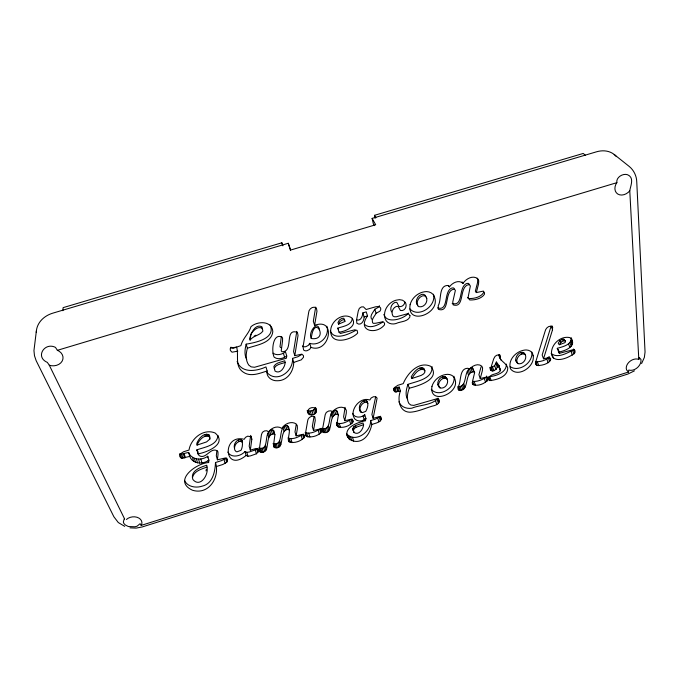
<?xml version="1.0" encoding="UTF-8"?>
<svg xmlns="http://www.w3.org/2000/svg" width="679" height="679" viewBox="0 0 679 679"><rect width="100%" height="100%" fill="white"/><g stroke="black" fill="none" stroke-linecap="round" stroke-linejoin="round"><path stroke-width="1.02" d="M352.622 413.333L353.445 414.988C356.416 418.213 361.729 417.568 364.708 414.691L365.93 418.536L365.489 420.725C323.764 429.968 364.029 460.065 371.837 424.451L376.862 422.873L380.41 420.87L381.174 419.554L380.571 416.219M531.827 352.036C533.278 362.679 519.104 372.618 510.184 366.668M437.777 384.475C437.2 380.486 441.07 375.521 445.322 376.837C450.516 380.495 446.145 389.466 440.026 387.93L437.777 384.475L439.101 387.259M438.6 386.071C438.023 382.065 441.902 377.091 446.171 378.407L447.121 379.196M629.773 190.74L628.389 192.233A9.761 7.596 -45.4 0 1 617.805 194.058A9.761 7.596 -45.4 0 1 615.819 184.408L616.855 182.676C615.853 177.372 622.915 173.06 627.591 174.741C634.559 177.669 630.604 185.605 629.773 190.74L638.812 359.488L637.479 359.047A8.42 6.06 -35.6 0 0 628.949 362.204A8.42 6.06 -35.6 0 0 626.615 369.945L628.533 372.033L628.746 370.072C634.653 371.769 641.765 365.523 640.976 359.412L639.083 357.443L638.812 359.488M558.961 352.851L558.656 352.087C564.529 350.975 575.733 347.156 571.811 339.084L569.817 337.599C560.514 335.528 550.754 344.584 551.501 353.971C553.283 364.623 570.224 357.561 574.799 352.74L574.663 350.364L572.686 349.821L559.657 353.241L558.961 352.851L557.289 348.327C562.602 346.714 571.633 345.034 571.285 337.735M367.212 402.74L366.872 401.009L363.936 400.771C359.751 402.477 357.986 408.028 360.515 411.805L362.365 412.628L365.76 411.389C367.314 408.631 368.731 404.701 367.254 401.628M400.457 390.943L395.212 391.919L393.956 388.057L399.193 387.081L400.457 390.943C397.223 398.98 399.082 412 409.878 412.221C418.451 411.813 426.268 407.519 434.518 405.558C436.444 404.879 438.481 403.895 439.279 401.883L438.872 399.362L436.555 398.862L413.817 405.388L410.871 405.066L408.894 403.487C406.212 398.734 407.51 393.031 409.259 388.201L407.994 384.348C416.702 381.267 432.829 379.018 432.048 366.601M344.601 319.801L343.718 318.239L341.97 318.366L339.466 319.885L337.972 322.618L338.583 324.146L345.229 321.328L344.346 319.767L342.598 319.894L340.077 321.422L338.583 324.146M321.753 428.313C333.644 431.674 325.759 410.447 336.283 410.303L337.174 411.135L338.38 415.013L337.132 422.694L336.988 425.444L337.667 426.59C342.572 428.746 349.855 426.013 353.021 421.914L352.995 420.488L351.578 419.164L344.822 420.674L343.608 416.804L345.085 407.341M515.726 360.235C515.42 356.28 519.197 351.255 523.467 352.562C528.814 356.186 523.959 365.141 518.026 363.647L515.726 360.235L517.169 362.959M483.55 291.283L483.44 292.904C480.486 297.334 473.849 298.743 468.816 298.539L467.644 297.708M516.736 361.754C516.439 357.782 520.224 352.757 524.502 354.065L525.385 354.871M230.818 348.081L236.589 347.062C239.135 355.193 234.416 366.151 243.099 372.024C250.458 377.329 259.556 373.306 267.161 370.963L265.956 366.923C256.679 371.252 241.478 373.696 237.115 361.449M499.057 366.932L499.141 365.735L496.349 362.026L494.66 365.735L491.401 367.212L492.725 371.006L495.976 369.529L497.283 367.161L497.673 365.82L496.349 362.026M500.898 359.997L498.955 354.676C499.048 361.041 506.237 362.425 507.756 367.882C507.79 376.743 497.079 379.799 489.899 380.596L488.676 379.255L488.795 377.796C490.968 373.136 497.868 374.91 500.381 370.709L499.141 365.735M474.638 372.635L473.866 371.786C463.57 372.296 470.089 391.096 459.191 390.442L457.901 386.648C468.807 387.302 462.255 368.485 472.559 367.976L474.638 372.635L472.745 380.444L472.355 383.245L472.89 384.416C477.617 386.741 484.755 383.762 487.921 379.841L488.031 378.381L486.801 377.015L480.24 378.483L478.933 374.689L481.046 366.906M506.432 364.105C506.475 372.966 495.772 376.039 488.591 376.82L489.899 380.596M62.85 310.693L63.113 307.646L281.844 242.802L282.888 245.79M423.637 368.383L424.893 370.853L424.731 372.491L423.518 373.993L421.26 375.377L411.966 378.483L411.202 376.887C413.477 372.788 418.196 365.862 423.637 368.383L424.095 369.283M207.613 457.816L207.774 456.237C201.824 460.676 191.588 460.201 188.618 452.426L180.521 454.293L181.607 458.274L189.721 456.407C192.7 464.173 202.936 464.614 208.886 460.184L207.774 456.237M216.584 466.456L222.814 464.512L226.71 462.297L225.589 458.376L221.702 460.583L215.481 462.526C220.157 476.989 208.962 495.39 192.446 490.23C172.262 480.783 196.146 463.222 208.631 462.543L208.886 460.184M207.019 467.05C208.886 474.85 200.101 488.26 192.844 479.45C189.967 470.929 200.551 467.118 206.781 465.234L207.019 467.05C201.595 469.053 194.084 470.963 192.53 477.422M215.481 462.526C215.082 471.795 212.756 483.728 202.147 486.164C195.942 488.252 187.396 486.919 184.476 480.376M216.907 450.61L216.295 455.872L217.407 459.81L225.521 457.943L227.287 459.36L227.44 460.88L226.71 462.297M552.528 329.773L552.443 326.964C549.464 324.511 545.466 328.313 545.059 331.428L536.087 360.71L535.561 363.562L537.14 365.523C541.783 365.54 547.681 364.292 550.525 360.311L550.694 358.851L549.549 357.46L543.523 358.758L542.165 355.007L551.144 325.971L552.528 329.773L543.523 358.758M217.984 435.46C217.085 445.602 204.464 447.088 196.885 449.863L199.032 455.584C206.119 459.87 210.337 446.901 217.221 450.797L217.951 451.849L218.018 454.557L217.407 459.81M36.386 330.851L33.95 350.576L34.485 355.737L36.148 360.659L113.877 516.761L118.299 522.55L124.707 526.352M246.104 455.465L247.937 456.229L250.33 455.923L256.407 453.801L258.538 451.357L258.419 449.939L256.874 448.666L255.508 448.649L250.322 450.118L251.816 439.338L251.162 436.699L247.631 436.181L245.492 437.352L244.177 439.296C221.558 433.584 223.764 473.755 246.104 455.465L244.975 451.543C241.011 456.22 231.225 458.529 227.847 452.095M250.101 340.077L250.967 334.136C253.199 330.673 257.808 325.682 262.272 328.297L262.9 331.106C259.828 335.553 253.352 335.494 250.101 340.077L249.728 338.482C250.823 333.321 255.253 323.569 261.856 326.718L262.493 329.527M272.992 353.165C276.769 355.932 282.014 354.514 285.511 351.926L286.742 355.974L286.402 358.215L254.549 367.271L251.196 366.881L248.777 365.115C245.348 360.176 245.874 353.784 247.377 348.268L246.163 344.16C255.329 342.632 276.192 338.66 270.132 324.885M281.293 336.894L279.986 346.799L280.767 347.673M315.684 307.078L313.325 321.269L314.598 325.334C336.971 317.076 329.638 354.107 310.957 347.385L309.709 343.353C319.529 346.579 330.079 336.113 326.854 326.209M267.161 370.963C265.803 376.752 271.855 381.055 277.151 380.758C287.132 380.961 293.557 371.693 293.735 362.416L301.247 359.87L303.53 357.222L303.445 355.643L301.875 354.149L294.796 355.652L298.039 335.434L297.41 332.404C283.746 327.601 294.296 352.121 281.997 351.73L281.216 350.865L282.532 340.968L282.574 338.091L281.989 337.064C272.279 332.481 271.371 352.46 274.214 357.222C278 359.98 283.245 358.554 286.742 355.974M352.316 318.502C351.68 325.479 342.946 326.327 337.76 328.161L339.042 332.192L340.383 333.465L354.777 329.807L357.137 330.41L357.689 333.016C352.045 339.559 331.174 345.942 330.69 331.547C330.07 321.345 343.133 311.695 352.002 318.052C357.952 326.404 345.458 331.42 339.042 332.192M296.231 424.468L294.992 431.937L296.163 435.833L302.936 434.314L304.421 435.629L304.489 437.047C301.374 441.223 294.083 443.735 289.135 441.817L288.414 440.671C287.964 435.595 291.469 429.807 287.361 425.453C276.735 425.665 284.934 446.867 273.051 443.455M311.254 338.507C314.25 312.204 329.756 341.367 311.254 338.507L310.719 336.937C309.055 331.734 317.56 319.648 319.563 329.96M296.163 435.833L297.41 428.381L297.266 425.589L296.171 423.917C291.291 420.708 284.628 423.789 281.785 428.373C277.431 425.283 271.345 427.855 268.595 431.903L266.898 430.758L264.513 430.936L262.425 432.285L261.44 434.696L259.319 449.26L259.964 451.807C271.914 455.236 263.435 434.059 273.951 433.906L274.893 434.653L273.595 444.813L274.197 447.351C286.08 450.754 277.906 429.578 288.533 429.366L289.432 430.401M314.598 325.334L316.974 311.169L316.397 308.045C313.027 305.423 308.504 309.183 308.572 312.968L303.038 346.994L303.623 349.982A3.522 2.937 -18.1 0 0 307.222 350.636L309.624 349.379L310.957 347.385M314.063 416.507L312.306 426.548L313.494 430.435L320.055 428.984L321.515 430.299L321.566 431.717C318.476 435.96 311.322 437.98 306.365 436.359L305.55 435.146L305.558 432.905L307.562 421.396C307.519 417.908 311.763 414.759 314.844 416.906L315.26 420.403L313.494 430.435M398.879 388.914L399.193 387.081M206.026 470.929L206.34 469.181M564.342 340.646L563.782 339.228L562.246 339.356L559.861 340.756L558.197 343.251L559.318 344.728L564.945 342.666L565.582 341.537L564.453 340.069M338.38 415.013L337.488 414.19C326.964 414.334 334.823 435.536 322.941 432.183L322.457 429.637L325.19 414.725L326.293 412.416L328.611 411.033L330.792 410.82L332.523 411.661C335.511 408.198 341.172 405.456 345.297 408.588L346.298 410.328L346.315 413.027L344.822 420.674M362.824 312.917L364.122 316.94C364.317 320.675 361.016 326.319 356.891 323.323L356.551 319.97L358.266 310.982L359.352 308.334L361.364 306.95L363.452 306.857L366.125 309.505L375.776 306.764L379.145 306.441L380.673 308.071L380.707 309.743L379.951 311.169L376.107 313.299C374.749 316.151 371.006 319.351 372.661 322.797L373.391 323.348L375.767 323.238L383.075 321.668L384.535 323.179L384.535 324.817C376.251 335.256 356.594 331.191 367.526 315.913L366.219 311.882L362.824 312.917C362.62 316.261 360.804 321.311 356.543 319.919M296.791 331.36L293.566 351.612L294.796 355.652M364.411 416.151L364.708 414.691M301.535 354.633L297.775 356.781L292.513 358.393C293.6 371.455 276.692 383.593 266.923 372.457M375.657 396.892L371.905 414.504L373.127 418.34L378.5 416.813L379.816 416.83L381.182 418.137M373.127 418.34L377.1 398.14L375.767 396.757L373.382 396.757L371.158 397.987L369.792 400.033C363.138 397.521 356.331 403.063 353.963 409.081A15.999 12.612 -21.6 0 0 353.428 416.371L354.659 418.85C357.629 422.066 362.942 421.413 365.93 418.536M380.41 420.87L379.188 417.042L375.648 419.045L370.615 420.615C371.09 432.056 355.083 443.506 346.528 433.703L347.716 437.539M246.163 344.16C244.932 349.091 244.084 354.786 246.723 359.42M274.893 434.653L273.739 430.732L272.788 429.985C262.272 430.138 270.777 451.34 258.826 447.902M476.327 292.581L478.525 284.068L478.746 280.86L477.88 278.874C473.042 274.766 465.972 278.772 463.027 283.381C458.8 279.425 452.273 282.795 449.49 286.861L447.953 285.469C438.405 285.256 441.664 300.067 438.269 305.55L438.371 309.361C450.211 313.121 444.058 292.259 452.952 289.39L454.548 289.398L455.388 290.298L452.783 301.917L453.063 304.854C464.809 308.614 458.953 287.794 467.924 284.841L469.596 284.815L470.36 286.046L468.018 297.801L469.758 299.974C474.816 300.177 481.453 298.768 484.424 294.33L484.534 292.7L483.236 291.13L476.327 292.581L475.359 291.155L477.549 282.659L477.77 279.451L477.193 278.135M480.24 378.483L482.362 370.717L482.599 367.959L481.81 366.185C477.889 362.824 472.312 365.922 469.376 369.155L467.806 368.273C459.029 368.341 461.431 381.292 458.35 386.563L457.986 389.143L459.191 390.442M285.205 362.391C284.968 367.093 280.351 374.587 275.037 371.099L274.299 368.111C276.336 364.122 281.513 363.902 285.205 362.391L284.739 360.761C281.064 362.272 275.895 362.493 273.866 366.473L274.605 369.452M363.613 424.681C363.223 428.992 359.004 435.655 354.107 432.565L352.961 429.909L352.927 428.33L353.751 426.879L355.372 425.631L362.976 423L363.613 424.681L355.983 427.312L354.353 428.568L353.53 430.019L353.564 431.606M404.786 302.35C404.472 305.015 401.722 307.188 399.065 306.492L396.791 302.367L395 302.384C391.46 303.802 389.534 308.622 391.579 311.95M407.994 384.348C406.246 389.194 404.956 394.898 407.638 399.659M315.828 407.952L316.524 411.355C315.786 414.165 312.416 415.599 309.76 414.674L308.572 410.753C311.22 411.686 314.589 410.252 315.319 407.434M124.215 518.917L123.34 521.964L123.85 523.424L125.275 524.96L128.348 526.531L135.062 526.777L137.107 526.166L140.086 523.713L141.181 525.402L141.767 524.078A8.827 6.484 -7 0 0 136.963 517.245A8.827 6.484 -7 0 0 126.455 519.46M197.054 445.093C198.879 440.603 203.7 434.195 209.2 436.572L209.896 439.016L206.603 441.902L197.054 445.093L196.834 443.311C198.65 438.829 203.462 432.421 208.945 434.806L209.819 437.403M379.383 305.72L378.636 307.154L374.791 309.276C373.433 312.136 369.699 315.345 371.354 318.782L372.092 319.334M408.512 313.104C404.158 318.909 386.691 324.426 383.83 314.402M398.955 401.79C400.703 406.933 406.823 409.131 411.856 408.181C420.157 404.633 432.107 405.507 438.014 398.089L439.279 401.883M641.587 363.571L644.363 357.4L645.05 352.045L636.766 182.048C636.656 176.031 633.88 170.242 629.212 166.44L614.172 154.456M411.966 378.483C414.249 374.375 418.985 367.432 424.434 369.953L424.893 370.853M537.14 365.523L535.799 361.771C540.433 361.797 546.34 360.541 549.167 356.568L550.525 360.311M559.318 344.728L560.981 342.224L563.375 340.816L564.911 340.697L565.582 341.537M309.709 343.353L308.376 345.348L305.974 346.604A3.514 2.945 -18.1 0 1 302.384 345.942M355.609 330.461C348.853 334.127 334.586 341.062 330.283 331.038M382.413 322.279C377.448 325.411 369.427 329.205 364.47 324.358M244.975 451.543L246.808 452.316L249.193 452.019L255.27 449.888L256.704 448.76L257.842 452.664M287.972 437.921C292.7 440.051 298.505 436.97 302.605 434.467L303.776 438.345M306.365 436.359L305.194 432.481C309.93 434.339 315.608 431.725 319.656 429.153L320.844 433.024M337.667 426.59L336.47 422.728C341.13 425.071 346.961 421.829 351.051 419.367L352.257 423.221M474.01 385.163L472.711 381.377C477.218 381.836 482.056 379.867 485.765 377.388L487.072 381.165M551.153 353.36C556.941 358.707 566.575 353.369 572.55 350.339L573.916 354.073M634.449 370.844L627.812 374.07L142.293 526.929L136.131 528.109L129.969 527.846M242.411 442.301L241.155 441.418L238.983 441.545C235.817 442.861 233.831 446.604 234.722 449.939L236.071 451.603L237.056 451.815L241.011 450.304C242.556 447.393 242.785 443.752 242.072 440.544L240.824 439.652L238.652 439.788C235.494 441.095 233.517 444.838 234.408 448.165M367.908 403.267L366.762 402.282L364.581 402.418C361.432 403.75 359.446 407.366 360.023 410.736M254.15 336.139L255.915 335.205M141.181 525.402L628.533 372.033M197.988 453.835C206.535 452.596 228.051 443.922 215.09 432.981C203.505 428.135 190.85 438.592 189 450.067L183.551 451.756L180.393 453.878L179.994 456.823L181.607 458.274M409.259 388.201C417.789 386.105 441.443 379.34 430.681 366.278C418.637 360.863 407.375 373.416 403.241 383.618L397.936 385.265L394.728 387.386L393.922 390.383L395.212 391.919M237.794 351.17L232.014 352.197L230.376 350.474L230.215 348.819L230.928 347.181L233.203 348.293L240.909 345.636C242.709 338.448 248.837 333.661 250.975 326.709C257.528 320.827 272.271 320.556 272.805 331.759C271.227 343.633 256.331 344.89 247.377 348.268M364.122 316.94L367.526 315.913M124.647 519.036L49.287 365.217L47.36 362.408C34.807 357.061 44.636 341.783 55.491 347.393L57.375 350.322L616.855 182.676M375.114 218.171L374.477 215.328L583.219 153.446L585.468 155.347M616.422 156.628A24.919 19.776 -45.9 0 0 596.476 151.816L372.117 218.392L375.691 224.757L290.697 250.033L288.261 243.277L52.911 313.121A26.057 21.389 3.8 0 0 36.284 332.54M500.296 358.487L500.287 356.399L499.192 355.109L497.062 355.092L495.118 356.339L493.752 358.724L490.348 369.452L490.73 370.25L492.725 371.006M49.287 365.217L51.349 365.726A10.236 8.258 3.1 0 0 62.196 361.05A10.236 8.258 3.1 0 0 59.217 351.255L57.375 350.322M307.137 410.651L308.47 413.851L309.76 414.674M437.505 307.884C449.32 311.644 443.166 290.824 452.036 287.964L453.631 287.972L454.472 288.864M452.163 303.394C463.884 307.154 458.019 286.377 466.974 283.423L468.637 283.398L469.401 284.628M417.924 305.194L416.931 304.421C415.09 300.712 417.653 295.959 421.336 294.533A3.853 3.208 -29.8 0 1 425.351 295.586L425.911 296.969M516.15 361.44L518.026 363.647M497.673 365.82L500.465 369.52M563.782 339.228L564.911 340.697M562.246 339.356L563.375 340.816M559.861 340.756L560.981 342.224M431.275 389.296C438.821 398.471 456.432 387.471 453.903 376.251M409.912 308.911C418.4 318.366 436.563 306.263 433.474 294.245M523.467 352.562L524.502 354.065M522.236 352.248L523.271 353.751M520.759 352.477L521.795 353.98M196.885 449.863L197.928 451.611M462.093 281.963L463.027 283.381M448.581 285.435L449.49 286.861M316.431 409.912L315.71 408.673C313.138 406.382 308.478 407.841 307.638 411.168L307.74 412.611M374.477 215.328L375.894 217.815M352.961 429.909L354.107 432.565M337.76 328.161L338.235 329.001M374.367 225.64L373.348 223.807L372.117 218.392M445.322 376.837L446.171 378.407M444.041 376.531L444.881 378.11M442.538 376.769L443.37 378.339M439.203 386.343L440.026 387.93M422.72 367.831L423.518 369.41M421.472 367.678L422.262 369.249M420.029 367.942L420.819 369.512M359.395 409.072L360.515 411.805M446.281 377.617L446.782 378.84M557.289 348.327L557.595 349.099M366.872 401.009L367.526 402.647M366.117 400.635L366.762 402.282M363.936 400.771L364.581 402.418M360.668 410.778L361.296 412.433M571.243 339.415L572.626 343.167M574.307 349.405L574.994 351.272M570.767 340.994L572.151 344.745M573.432 349.006L574.799 352.74M569.868 342.479L571.243 346.222M568.535 343.863L569.91 347.606M571.039 351.476L572.405 355.202M552.086 325.945L552.774 327.847M558.291 349.498L559.657 353.241M355.372 425.631L355.983 427.312M552.069 354.446L553.427 358.189M548.301 357.901L549.65 361.644M546.799 359.03L548.148 362.773M290.493 250.576L288.261 243.277M353.751 426.879L354.353 428.568M537.386 361.958L538.736 365.701M535.383 362.917L536.054 364.793M352.927 428.33L353.53 430.019M499.617 354.489L500.287 356.399M499.388 367.874L500.381 370.709M495.959 363.367L497.283 367.161M494.66 365.735L495.976 369.529M492.598 367.033L493.922 370.819M524.349 353.36L524.782 354.591M490.603 367.95L491.596 370.793M489.746 367.407L490.73 370.25M489.848 376.862L491.155 380.63M488.422 378.245L489.075 380.138M486.605 376.056L487.921 379.841M484.271 378.517L485.578 382.294M472.559 367.976L473.866 371.786M470.886 368.043L472.202 371.854M474.222 381.632L475.521 385.417M469.452 368.748L470.759 372.559M468.247 369.894L469.554 373.705M472.244 382.523L472.89 384.416M467.288 371.481L468.595 375.292M463.723 383.567L465.013 387.361M462.823 384.925L464.113 388.719M461.652 385.944L462.942 389.729M460.218 386.606L461.499 390.4M458.987 386.818L460.277 390.612M437.157 399.549L438.422 403.343M435.553 400.797L436.818 404.591M374.791 309.276L376.107 313.299M397.478 387.616L398.734 391.477M396.68 387.862L397.936 391.724M395.144 388.176L396.4 392.038M393.447 388.473L394.389 391.367M380.257 416.685L381.174 419.554M377.728 418.171L378.95 421.998M370.615 420.615L371.837 424.451M364.878 418.807L365.489 420.725M363.027 415.964L364.241 419.817M352.112 419.019L353.021 421.914M349.592 420.496L350.797 424.35M352.486 437.293L353.683 441.112M350.568 436.818L351.764 440.646M348.879 436.045L350.075 439.873M347.529 435.01L348.726 438.838M336.283 410.303L337.488 414.19M339.33 423.679L340.527 427.532M334.535 410.388L335.74 414.275M337.718 423.441L338.914 427.303M333.092 411.101L334.297 414.988M336.394 423.518L336.988 425.444M331.938 412.238L333.143 416.125M331.08 413.808L332.286 417.695M328.475 425.708L329.671 429.578M327.66 427.057L328.857 430.919M326.531 428.059L327.719 431.929M325.08 428.729L326.268 432.599M323.815 428.95L325.003 432.82M322.652 428.797L323.841 432.667M315.616 408.418L316.524 411.355M322.05 429.281L322.941 432.183M320.921 428.364L321.515 430.299M314.708 408.851L315.913 412.764M320.683 428.814L321.566 431.717M313.545 410.04L314.742 413.952M318.205 430.282L319.393 434.153M311.95 410.812L313.146 414.725M310.201 411.075L311.398 414.988M292.513 358.393L293.735 362.416M307.57 410.905L308.47 413.851M308.724 433.219L309.904 437.098M283.389 353.267L284.611 357.315M306.679 433.143L307.859 437.021M303.615 434.136L304.489 437.047M301.17 435.587L302.333 439.474M287.361 425.453L288.533 429.366M290.909 438.778L292.072 442.666M285.689 425.529L286.861 429.451M289.246 438.6L290.408 442.487M288.269 438.897L289.135 441.817M284.195 426.302L285.367 430.223M282.914 427.634L284.085 431.555M279.723 440.866L280.885 444.762M278.925 442.233L280.079 446.12M277.804 443.251L278.959 447.138M272.788 429.985L273.951 433.906M276.345 443.922L277.499 447.817M271.184 430.036L272.347 433.957M275.122 444.125L276.268 448.021M273.96 443.947L275.114 447.843M269.673 430.775L270.828 434.696M273.34 444.422L274.197 447.351M268.494 431.929L269.656 435.85M267.662 433.508L268.816 437.429M265.497 445.288L266.643 449.192M264.717 446.655L265.862 450.55M263.605 447.673L264.751 451.569M262.162 448.344L263.308 452.248M260.931 448.556L262.069 452.452M259.76 448.386L260.897 452.29M259.106 448.878L259.964 451.807M257.68 448.42L258.538 451.357M281.844 242.802L282.659 245.611M255.27 449.888L256.407 453.801M251.816 439.338L250.67 435.4L249.185 446.196L250.322 450.118M246.808 452.316L247.937 456.229M226.608 457.935L227.44 460.88M224.028 459.607L225.139 463.536M208.08 460.574L208.631 462.543M200.831 458.97L201.935 462.925M197.08 450.347L198.183 454.319M198.582 459.131L199.685 463.086M196.435 458.902L197.53 462.857M194.381 458.274L195.476 462.238M192.513 457.298L193.608 461.262M188.618 452.426L189.721 456.407M184.247 453.784L185.342 457.765M183.423 454.039L184.518 458.019M181.811 454.378L182.906 458.359M179.545 453.776L180.639 457.765M240.824 439.652L241.155 441.418M238.652 439.788L238.983 441.545M209.896 439.016L209.556 435.629M208.945 434.806L209.2 436.572M207.884 434.305L208.13 436.079M206.509 434.178L206.764 435.943M204.99 434.458L205.236 436.232M288.261 426.488L288.312 427.473M242.072 440.544L242.148 442.063M273.739 430.732L273.747 432.294M533.176 355.804C535.12 366.728 517.814 378.228 510.481 368.833C507.451 359.437 517.075 350.186 526.14 349.948A10.109 7.758 -32.2 0 1 533.176 355.804M426.752 298.421C427.702 303.029 423.467 307.842 418.739 306.67L417.746 305.889C415.904 302.172 418.485 297.41 422.168 295.993A3.862 3.208 -29.8 0 1 426.191 297.046L426.752 298.421M409.887 315.48L409.836 317.076C407.239 322.007 400.321 321.371 395.908 323.56C392.437 324.57 388.566 323.815 386.241 320.912C382.922 315.752 384.721 309.038 388.668 304.778A13.249 11.051 -27.3 0 1 395.865 300.237L399.464 299.651L402.545 300.211L404.82 301.824C407.926 305.194 405.134 311.644 400.398 310.49L398.123 306.373L396.332 306.399C392.802 307.808 390.858 312.62 392.895 315.947L394.202 316.737L396.239 316.779L407.086 313.859L408.461 313.936L409.887 315.48M410.099 304.701C406.721 325.979 439.678 314.004 434.832 298.225A10.737 8.912 -29.8 0 0 426.667 291.588C419.011 291.698 412.026 297.343 410.099 304.701M431.963 386.359C428.882 405.55 459.318 394.015 455.193 380.07A10.092 7.91 -27.3 0 0 447.631 374.324C440.578 374.604 433.974 379.561 431.963 386.359"/></g></svg>
